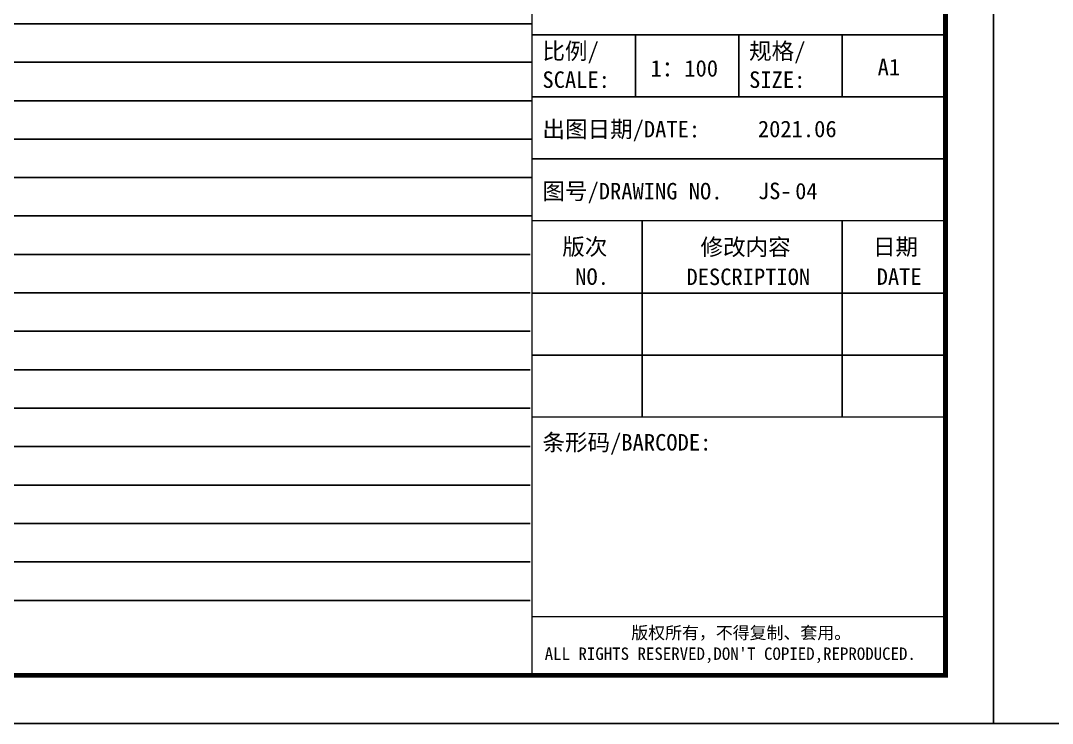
# Model space of a CAD drawing. Extents: x -737978 to 768813, y -372247 to 1140308.
# Drawn here: x -372702 to -351233, y -43903 to -29276 of the extents above; entities that cross this region are included whole.
import ezdxf
from ezdxf.enums import TextEntityAlignment as Align

# ---------------------------------------------------------------- set-up
doc = ezdxf.new("R2010")
doc.units = 0
doc.header["$LTSCALE"] = 10
doc.header["$MEASUREMENT"] = 0
doc.layers.get('0').update_dxf_attribs({"linetype": 'CONTINUOUS'})
doc.layers.add('A-ANNO-TABS', color=7, linetype='CONTINUOUS')
doc.layers.add('PUB_TITLE', color=4, linetype='CONTINUOUS')
doc.styles.add('-宋体', font='', dxfattribs={"width": 0.8})
doc.styles.get('-宋体').set_extended_font_data('SimSun')

# ---------------------------------------------------------------- blocks, each defined once
blk = doc.blocks.new('TQ1')
at = {"layer": 'PUB_TITLE'}
for p, q in [((-46855, -409155), (-49855, -409155)), ((-48355, -409155), (-48355, -410055)), ((-46855, -409155), (-46855, -410055)), ((-46855, -409155), (-43855, -409155)), ((-45355, -409155), (-45355, -410055)), ((-49855, -410055), (-43855, -410055)), ((-49855, -410955), (-43855, -410955)), ((-48255, -411855), (-48255, -414705)), ((-45355, -411855), (-45355, -414705)), ((-49855, -412905), (-43855, -412905)), ((-49855, -413805), (-43855, -413805))]:
    blk.add_line(p, q, dxfattribs=at)
at = {"layer": 'PUB_TITLE', "const_width": 20}
for points in [[(-49855, -378414), (-49855, -418455)], [(-49855, -411855), (-43855, -411855)], [(-49855, -414705), (-43855, -414705)], [(-49855, -417605), (-43855, -417605)]]:
    blk.add_lwpolyline(points, dxfattribs=at)
at = {"layer": 'PUB_TITLE', "style": '-宋体'}
for s, height, p in [('比例/', 240, (-49705, -409511)), ('规格/', 240, (-46705, -409511)), ('1：100', 240, (-48136, -409762)), ('A1', 240, (-44839, -409743)), ('SCALE:', 240, (-49705, -409926)), ('SIZE:', 240, (-46705, -409926)), ('出图日期/DATE:', 240, (-49705, -410645)), ('2021.06', 240, (-46577, -410642)), ('图号/DRAWING NO.', 240, (-49705, -411545)), ('JS-', 240, (-46577, -411542)), ('条形码/BARCODE:', 240, (-49705, -415192)), ('版权所有，不得复制、套用。', 180, (-48416, -417927)), ("ALL RIGHTS RESERVED,DON'T COPIED,REPRODUCED.", 180, (-49672, -418231))]:
    blk.add_text(s, height=height, dxfattribs=at).set_placement(p)
for s, p in [('版次', (-49090, -412352)), ('修改内容', (-46756, -412356)), ('日期', (-44579, -412352)), ('NO.', (-48984, -412786)), ('DESCRIPTION', (-46716, -412789)), ('DATE', (-44526, -412786))]:
    blk.add_text(s, height=240, dxfattribs=at).set_placement(p, align=Align.CENTER)

msp = doc.modelspace()

# ---------------------------------------------------------------- linework, layer by layer
at = {"layer": 'A-ANNO-TABS', "color": 8}
for points in [[(-434057.6, -29342), (-362058.7, -29342)], [(-434057.6, -30142), (-362058.7, -30142)], [(-434057.6, -30942), (-362058.7, -30942)], [(-434057.6, -31742), (-362058.7, -31742)], [(-434057.6, -32542), (-362058.7, -32542)], [(-434057.6, -33342), (-362058.7, -33342)], [(-434057.6, -34142), (-362097.5, -34142)], [(-434057.6, -34942), (-362097.5, -34942)], [(-434057.6, -35742), (-362097.5, -35742)], [(-434057.6, -36542), (-362097.5, -36542)], [(-434057.6, -37342), (-362097.5, -37342)], [(-434057.6, -38142), (-362097.5, -38142)], [(-434057.6, -38942), (-362097.5, -38942)], [(-434057.6, -38942), (-362097.5, -38942)], [(-434057.6, -39742), (-362097.5, -39742)], [(-434057.6, -39742), (-362097.5, -39742)], [(-434057.6, -40542), (-362097.5, -40542)], [(-434057.6, -40542), (-362097.5, -40542)], [(-434057.6, -41342), (-362097.5, -41342)]]:
    msp.add_lwpolyline(points, dxfattribs=at)
at = {"layer": 'PUB_TITLE'}
for points in [[(-436557.6, -43902.5), (-352457.6, -43902.5), (-352457.6, 15497.5), (-436557.6, 15497.5)], [(-352457.6, -43902.5), (-268357.6, -43902.5), (-268357.6, 15497.5), (-352457.6, 15497.5)]]:
    msp.add_lwpolyline(points, close=True, dxfattribs=at)
at = {"layer": 'PUB_TITLE', "const_width": 100}
msp.add_lwpolyline([(-434057.6, -42902.5), (-353457.6, -42902.5), (-353457.6, 14497.5), (-434057.6, 14497.5)], close=True, dxfattribs=at)
msp.add_lwpolyline([(-434057.6, -42902.5), (-353457.6, -42902.5), (-353457.6, 14497.5), (-434057.6, 14497.5)], close=True, dxfattribs=at)
msp.add_lwpolyline([(-434057.6, -42902.5), (-353457.6, -42902.5), (-353457.6, 14497.5), (-434057.6, 14497.5)], close=True, dxfattribs=at)

# ---------------------------------------------------------------- block references
at = {"xscale": 1.433507481003284, "yscale": 1.433507481003284, "zscale": 1.433507481003284}
msp.add_blockref('TQ1', (-290591.5, 556956.1), dxfattribs=at)

# ---------------------------------------------------------------- texts
at = {"layer": 'PUB_TITLE', "style": '-宋体'}
msp.add_text('04', height=339.43, dxfattribs=at).set_placement((-356582.9, -32992.5))

doc.saveas('drawing.dxf')
